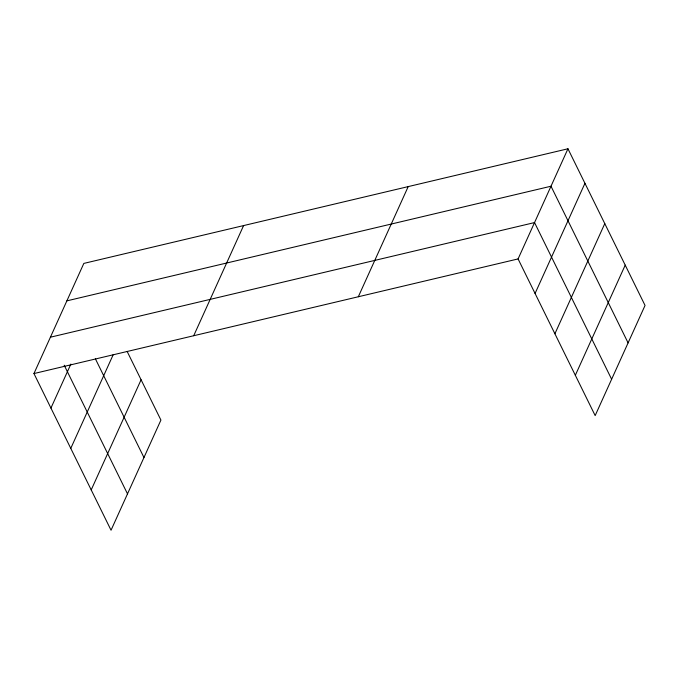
<?xml version="1.0" encoding="UTF-8"?>
<svg xmlns="http://www.w3.org/2000/svg" width="679" height="679" viewBox="0 0 679 679"><rect width="100%" height="100%" fill="white"/><g stroke="black" fill="none" stroke-linecap="round" stroke-linejoin="round"><path stroke-width="1.02" d="M127.151 351.45L160.923 420.072L111.042 530.223L33.95 373.56L83.831 263.41L567.958 148.777L645.05 305.44L595.169 415.59L518.077 258.928L567.958 148.777M50.933 408.087L70.862 364.08M70.769 448.395L113.257 354.565M91.207 489.915L141.088 379.765M193.71 335.732L243.591 225.581M358.317 296.757L408.198 186.606M535.069 293.455L584.95 183.296M554.904 333.762L604.785 223.603M575.334 375.283L625.215 265.133M66.873 300.856L551 186.224L628.092 342.895M50.407 337.208L534.543 222.576L611.626 379.238M33.95 373.56L518.077 258.928M95.391 358.818L143.956 457.527M64.182 365.2L127.499 493.871"/></g></svg>
